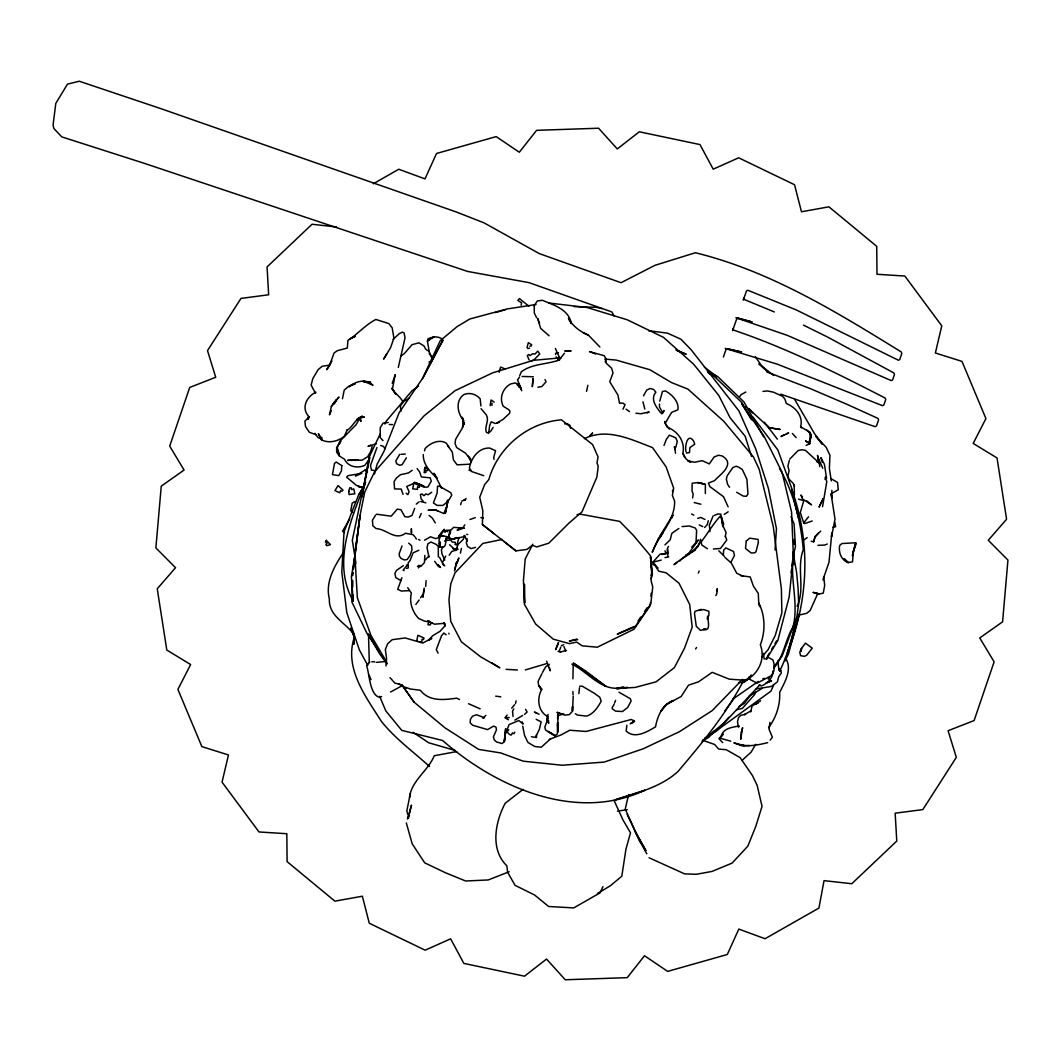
<?xml version="1.0" encoding="UTF-8"?>
<svg xmlns="http://www.w3.org/2000/svg" width="1061" height="1061" viewBox="0 0 1061 1061"><rect width="100%" height="100%" fill="white"/><g stroke="black" fill="none" stroke-linecap="round" stroke-linejoin="round"><path stroke-width="1.5" d="M794.172 484.811L794.41 494.97M441.827 341.31L441.84 338.711L438.405 337.226L434.254 336.748L427.981 338.738L427.424 341.019L429.214 351.801M456.177 537.582L458.723 538.086L457.172 544.638L455.288 544.399L455.302 542.264L452.304 542.091L450.58 539.996L446.562 540.407L446.906 537.927L450.103 537.688M612.224 707.183L612.21 708.721L615.539 711.122L622.436 711.546L627.635 707.515L631.096 701.135L630.38 698.761L619.04 692.263M823.774 577.091L824.689 585.447L823.256 593.179L819.291 593.948L813.23 592.423L819.291 593.948L816.227 593.391M772.965 671.043C773.244 677.807 767.368 683.655 761.374 685.963L759.199 685.101M352.358 580.579L351.854 601.919L367.053 633.55L379.162 651.64M515.925 550.871L482.37 524.519L482.835 510.818L479.718 497.251L484.718 484.4L488.803 479.638C498.073 447.211 527.688 422.57 561.455 419.811L592.595 444.572L598.059 456.946L596.985 462.888L598.218 466.23L596.879 477.092L581.998 511.853L568.895 523.166L548.816 543.152L536.773 546.945L532.277 545.261L526.906 549.412L515.925 550.871L503.803 541.362M353.114 633.417L354.188 637.595L353.923 644.279L353.817 634.385L350.886 628.019L355.05 639.359M822.567 506.681L826.771 481.654L825.418 477.105L825.073 479.466M572.913 678.828L573.219 664.332M794.265 564.479L793.694 551.375M563.762 713.854L557.555 715.843L557.953 714.199L557.648 732.09L556.932 734.53L554.837 735.565L545.579 730.074L544.837 727.13L547.768 718.867M723.35 554.916L723.668 550.115L725.87 547.927L733.575 551.534L734.464 555.5L730.989 562.105M775.047 549.943L776.453 528.683L768.323 488.193L755.618 448.631L738.947 410.952L691.096 349.706L680.844 339.162L667.528 333.167L648.616 330.714M491.906 405.435L492.052 403.246M425.686 586.441L426.098 580.672M650.446 602.502L650.207 605.579L633.934 629.253L597.277 647.21L582.224 645.831L576.64 642.091L569.372 643.629L553.311 639.186L535.633 624.027L524.413 604.266L524.413 584.24L524.611 603.006L523.418 580.791L525.195 559.014L532.781 544.24M650.95 596.335L651.202 593.258M557.542 718.973L557.953 714.199M334.414 403.909L336.257 399.984L333.127 403.697L338.963 397.066L331.403 406.39L329.454 414.824L331.324 410.567M438.365 556.919L438.273 546.455L436.257 544.439L430.965 541.999L427.888 543.776L427.039 547.662L428.936 557.144L428.724 556.044L425.448 559.837M705.34 493.524L705.366 484.148L697.793 482.596L692.157 483.246L692.037 491.071L693.204 494.108L692.621 497.994M463.538 424.771L463.299 420.965L463.538 424.771L463.843 423.007L462.808 427.304M769.901 722.329L769.092 729.398L772.395 737.223L770.167 740.127M801.4 427.848L800.604 426.774C803.575 416.535 795.511 406.973 786.307 403.525L784.901 399.108L782.567 396.31L773.389 392.159L767.355 390.939L762.965 391.403M352.849 572.516L352.477 575.659L352.862 572.582M353.22 569.359L360.05 515.367L364.772 491.959L374.56 471.893L424.095 415.832L455.05 390.687L492.569 372.875L533.431 360.316L561.176 357.809M578.815 693.642L579.518 687.727M353.233 569.492L354.918 555.606L351.39 576.773L353.207 601.335L353.034 594.916M794.994 620.552C792.938 638.059 787.143 655.605 779.61 671.374M355.13 554.001L360.05 515.367L354.759 554.266L357.371 597.754L370.952 635.406L386.562 661.892M488.644 433.418L489.678 425.421L491.203 421.84L495.434 423.498M716.838 591.415L717.209 588.696L716.798 593.948L715.764 595.566M801.148 651.321L801.532 648.43L805.418 643.138L812.262 648.152L806.599 655.327L804.437 656.321L800.551 655.671L799.808 652.13L801.532 648.43L801.135 651.162M423.989 589.611L422.915 597.237L424.201 588.086M518.829 386.854L519.187 384.294L521.243 389.427M605.287 362.026L605.659 359.44L606.282 363.273L611.587 368.194L613.006 372.955L609.743 381.721L617.966 395.116L619.465 402.968M791.042 572.688L791.506 569.532M791.983 566.375L793.31 553.975L791.572 512.039L782.09 472.278L764.344 436.747L741.811 403.909L751.161 419.135M385.979 665.937L386.589 658.457L385.342 649.531L387.597 643.855L392.212 639.69L405.209 637.953L422.729 643.032L431.827 638.351L428.326 640.353L432.623 635.804L440.129 631.229L445.182 625.566L444.532 623.298L434.533 624.2L427.676 620.91L430.62 622.117L424.599 621.123L418.657 618.51C412.344 611.826 409.069 602.21 411.403 593.165L407.742 587.728M354.188 637.595C344.215 668.589 365.7 696.533 381.204 721.122C394.917 738.562 413.26 751.586 429.519 766.546M461.429 548.418L460.381 553.166M467.012 538.524L466.323 542.741L467.49 546.442L471.057 548.59L475.487 547.343M794.503 486.455L793.151 483.299L788.721 478.829L788.058 475.262L789.092 470.739L787.899 466.111L789.265 460.527M534.293 305.223L534.267 312.876L536.601 317.796M447.344 504.147L448.14 499.744L445.302 513.365L447.079 505.606L447.052 500.911M448.843 633.231L449.055 633.961M515.54 703.576L516.07 700.87M723.125 526.561L723.615 523.988L721.016 515.381C713.297 523.431 707.992 533.166 701.228 541.8L701.732 544.943L707.448 548.762M425.182 467.317L424.108 472.689L425.885 472.503L426.018 470.288L427.663 470.62L428.113 469.201L425.182 467.317L424.334 469.718M342.464 398.764L344.215 390.13L348.645 386.257L355.21 384.002M409.48 797.965C411.098 780.763 427.981 771.068 434.294 755.711L456.774 751.573M659.756 401.164L662.462 391.496L665.34 390.912C671.785 394.374 679.358 401.761 677.86 409.811L671.613 412.384L665.101 423.445L669.305 429.095M410.395 793.363L406.84 810.737L407.862 814.901M725.233 536.561L726.069 532.569L722.568 524.903L721.215 516.919L723.151 526.8L722.568 524.903L722.806 525.672M519.731 375.581L521.309 371.827C532.383 363.419 547.078 364.626 559.691 359.851L557.237 360.515L560.009 358.79L564.505 353.247M428.816 620.791L427.968 624.81L430.474 624.863L430.66 622.674L432.039 622.913M424.851 555.407L424.413 562.688L420.647 566.561M586.521 391.363L587.9 385.368M628.483 795.047L625.221 809.172L640.035 841.705L646.825 853.76M750.724 711.891L752.116 705.857L758.244 702.634L755.684 704.159M675.897 447.145L677.289 441.283L675.764 437.835L669.398 435.169L666.361 439.36L664 445.487M651.096 575.646L651.839 572.502L650.592 555.911L633.55 535.566L619.664 521.389L579.89 514.094L577.012 514.704M454.864 569.399L456.641 562.012L454.519 570.871M708.271 520.726L707.355 524.466L704.65 527.476M348.724 491.747L349.679 487.888L351.271 487.861L351.523 489.572L353.804 488.949L354.812 493.829L349.003 494.559L348.804 491.415M465.434 536.442L451.177 539.253L458.949 537.622L451.177 539.253L449.347 538.736L448.498 536.853L449.904 531.19L453.644 527.33L464.546 528.285L460.501 528.033L457.158 530.221L462.251 528.696L464.864 524.877M793.137 556.017L795.458 546.667L794.066 523.816L790.975 516.667M398.299 367.438L405.037 337.822L404.082 332.862L402.49 332.133L399.334 333.592L393.14 339.334M855.259 544.359L852.381 555.593L855.67 542.755L841.957 543.537L839.662 545.46C838.429 552.29 841.108 560.089 848.15 562.555L852.487 561.866L853.508 550.752L856.174 543.935L855.67 542.755M548.709 665.552L549.041 664.252L545.447 667.13L542.45 672.488M424.533 450.806L425.143 448.511C430.169 443.127 439.36 438.79 446.283 443.127L447.914 445.766M811.227 541.229L813.628 541.813L814.994 536.72L820.71 531.11M374.44 474.042L377.199 464.015L383.963 451.323L399.215 412.53L422.596 378.326L443.034 339.958L422.53 378.565L440.196 340.753L456.999 326.695L469.851 318.976L507.198 308.937L536.004 304.547M499.174 372.292L500.62 367.053L505.394 369.082M407.451 818.959L408.193 816.294M557.436 725.764L558.205 723.032M372.146 446.402L370.66 451.522L367.65 456.76L362.013 460.209L347.65 460.341L358.167 459.983M643.483 395.872L646.666 390.143L650.141 388.485L653.669 389.453L655.857 392.212C650.101 398.963 655.963 406.84 660.923 413.008L662.767 412.769L664.08 410.541L661.772 413.856L662.767 412.769L659.478 407.026L659.465 404.095M626.852 725.247L626.149 731.056C634.81 739.331 647.13 731.811 655.565 726.812C657.409 716.175 662.382 704.504 673.311 700.499L665.605 705.154L660.963 711.056L666.905 704.133L681.175 696.507L688.509 685.154L698.536 681.838L712.196 672.329L729.331 679.186L745.671 680.3L743.23 680.247M464.055 536.946L463.312 539.32L458.286 544.28L455.554 550.54L457.012 547.648L455.368 549.93L452.715 548.471M460.62 504.665L461.349 502.344M548.086 714.451L546.733 718.735L548.683 723.35L548.484 720.472M813.628 541.813L815.219 536.733L818.442 532.901M456.92 563.696L458.843 557.953L457.397 561.561M651.175 578.51L652.382 574.465L650.473 556.773L651.719 573.364L651.839 572.502L651.03 580.234L652.74 586.972L650.778 603.948L635.181 626.706L617.277 634.16L634.345 626.401M723.39 357.026L726.056 349.401L727.488 348.711L741.626 352.04L725.233 348.446L777.302 364.175L882.46 405.66L883.786 405.077L885.723 399.533L885.126 398.034C835.975 372.676 786.228 347.955 733.748 330.143L733.045 328.764L732.607 330.647L736.745 318.791L738.177 318.141L752.143 321.974L735.963 317.769L787.368 335.382L891.227 380.594L892.54 380.037L894.476 374.493L893.892 372.955L827.898 337.226L803.456 325.13M401.92 577.754L397.729 589.293L401.337 591.057L409.055 590.632M402 546.03L399.161 553.762L399.466 556.216L400.899 558.311L404.36 559.983L407.185 559.518L410.063 555.5L411.973 549.903L411.628 545.805L408.71 543.139M797.103 606.308C805.498 588.563 796.267 568.245 803.283 549.664C800.763 521.362 793.96 493.06 779.49 468.405M392.238 383.3L395.249 374.626L392.437 388.923L395.819 394.294L391.801 388.246C394.851 393.711 400.594 396.615 403.233 402.504M414.679 508.352L412.039 515.421L408.167 517.052L404.864 516.72L400.925 509.731L397.265 509.147L391.164 516.19L376.522 514.2M614.651 702.806L615.579 700.34M817.713 593.643L810.14 610.513L806.758 613.285L797.66 615.42M822.898 579.89L828.986 562.343L831.811 532.98L831.545 536.747L835.007 519.174L831.081 493.723L831.943 498.405L831.877 490.368M442.57 546.999L441.429 550.022L441.933 553.776L444.784 560.036M698.297 573.126L699.106 571.004M340.621 490.553L339.772 492.768L334.958 490.606L338.048 485.58L342.995 490.116L341.814 491.309M559.187 651.308L560.792 647.157M447.079 505.606L443.856 513.524L435.275 509.85L428.1 510.301L429.48 510.301M448.498 536.853L450.58 531.747L448.405 537.012M365.647 482.039C351.324 518.524 332.226 561.945 352.504 599.783M416.27 504.108L419.148 501.813M339.507 444.055L340.78 441.044L336.642 447.437L336.642 452.185L339.374 455.978L344.586 459.307C348.167 466.946 357.623 468.683 364.838 465.302L368.737 460.05M755.764 691.745L754.477 694.73L742.382 708.363L736.453 709.796M658.735 537.755L652.223 552.357C658.748 534.784 675.128 520.765 674.61 501.071L672.356 495.447L673.669 488.179L666.083 466.8L652.515 447.583C630.937 439.4 607.051 427.49 584.386 438.67M330.21 364.268L331.788 360.753L326.695 369.719L329.679 365.435M419.374 517.688L421.27 513.537M406.403 457.808L402.092 464.665L399.825 465.288L396.628 463.75L395.793 460.978L399.692 454.387M622.979 409.201L625.035 404.718L623.019 403.167L619.863 403.127M602.966 886.638L600.088 892.845L573.736 907.911L548.643 906.492L534.598 894.993L515.036 885.325L507.569 872.195L506.879 865.829C489.93 849.529 495.169 822.036 505.195 803.257L523.1 789.357M376.92 447.583L370.501 465.527L371.456 470.103L375.13 470.66M773.602 685.419L770.883 691.202L708.841 736.254M785.167 660.831L788.575 653.603L799.265 613.921L787.395 652.913C808.469 600.897 811.135 542.529 791.731 489.585L797.607 514.36M541.892 673.669L538.073 681.533L538.763 685.95L541.906 689.517L539.121 685.897L541.375 690.101C536.68 698.881 538.126 712.289 548.166 716.599M380.077 434.135L369.095 457.225L361.973 497.052L369.705 457.384L352.305 540.314L354.851 556.083M384.891 424.029L386.257 421.137L411.947 390.819L418.445 386.151M668.47 546.349L667.197 548.975L667.939 556.136M445.647 556.11L442.649 562.277M449.161 555.235L451.761 551.495L458.193 549.213M535.911 736.294L539.32 729.477L541.137 721.865L536.19 719.318M612.834 706.692L614.186 704.027M415.846 604.505L419.108 600.022M679.876 560.99C685.539 553.67 696.56 552.038 699.809 542.582C694.451 553.311 682.541 557.131 673.987 564.624L677.382 562.357M751.095 674.889L749.742 677.462L744.106 682.316L738.562 682.541M749.026 676.878L747.607 679.464L744.835 680.923C758.217 674.517 765.843 659.226 760.339 644.77C765.578 631.613 765.246 615.287 758.655 602.913L759.915 606.693L758.748 603.749L758.31 593.484L753.403 586.083L750.193 576.959L740.538 575.606M359.891 417.862L356.151 424.652L339.905 441.19L337.279 447.636L339.374 455.978L338.061 450.461M743.23 681.162C726.029 714.265 701.984 743.191 677.952 771.546C660.234 787.567 636.481 792.978 614.372 800.087L644.664 790.299C575.433 822.673 495.832 787.01 442.543 740.485L401.748 730.353L385.833 710.923L379.626 696.308M513.763 708.947L512.543 711.109L513.047 716.507M671.547 518.444L673.045 514.877L659.584 536.415M766.917 657.435L769.331 653.297M771.745 649.16L773.363 646.388M774.968 643.629L776.586 640.871M755.737 744.292L751.082 752.169L742.09 760.352M386.695 354.029L383.631 359.122L390.554 347.703L393.91 338.247L392.199 327.849L388.856 323.578L375.859 319.467C365.369 324.918 357.862 333.95 347.915 340.409L347.318 348.048L337.398 350.674L334.096 352.981L329.653 365.156L322.265 366.231L318.194 369.56L312.783 378.618L311.138 385.09L315.409 393.22L315.886 392.172C306.908 396.482 301.019 407.384 308.366 416.045L308.128 419.32L309.427 416.588L304.878 421.137L305.475 426.456L309.335 432.304L315.78 434.559L314.799 433.312L318.061 437.53L320.515 438.697M343.406 552.622C334.361 565.99 325.143 582.157 329.348 598.868C328.525 616.083 345.634 622.661 353.817 634.385M660.048 537.569L663.324 532.105M766.679 658.722L777.779 640.672L789.159 597.051L793.151 558.497C790.326 581.521 798.84 604.518 793.018 626.905C785.14 640.128 783.96 656.401 773.694 668.244M359.215 494.068L364.4 485.766M493.14 427.397L490.474 431.628L487.331 432.901L486.243 432.039C484.307 426.628 489.572 420.647 486.362 414.957L481.057 408.71M364.812 484.943L358.764 494.532L344.016 531.853L341.801 572.131L346.814 612.648L359.387 649.942L367.716 665.353M695.605 648.974L696.547 647.502M638.019 621.043L640.778 617.025M644.438 611.68L647.197 607.661M418.485 567.9L420.236 565.38M804.318 539.717L807.182 537.622M420.541 597.794L422.411 595.115M812.235 520.978L804.729 523.577L803.721 522.874L808.575 516.773M739.689 396.575L741.095 394.665L745.764 392.026M519.598 377.026L517.516 379.838L521.76 390.713M724.862 710.87L735.273 696.745M750.817 694.73L744.185 703.523L738.814 706.666M768.257 679.146L769.185 677.886M507.171 715.021L504.956 717.767L508.444 719.769M331.403 406.39L333.26 403.949M768.575 727.634C776.095 717.7 780.379 704.862 779.663 692.369C784.742 682.143 792.846 669.027 785.419 657.913M759.955 684.73L725.008 722.117L702.674 740.578M774 666.56L782.037 656.189L796.917 616.72L798.668 603.656L798.111 588.391L796.639 572.701L793.031 551.959M508.776 729.689L507.052 731.891L509.559 734.583L511.349 735.008L512.436 732.886L513.856 733.695L514.837 732.183M658.059 568.152L652.873 562.184L660.035 554.174L666.693 553.418L662.926 554.24M369.851 661.918L366.668 665.817C369.52 674.173 369.758 695.539 379.971 697.435M511.72 708.191L514.585 704.729M714.106 731.069L708.92 737.13L702.077 741.559M407.278 565.234L403.153 570.049L404.042 570.646M742.567 679.372L712.249 710.578L679.372 731.719L643.138 748.814L604.147 762.09L562.065 765.246L523.325 761.201L500.659 752.925L478.657 749.398L444.93 727.806L414.069 702.143L401.748 684.73M761.679 657.144L768.058 649.73L775.206 635.566L781.877 612.82L781.387 588.988L773.217 526.216L759.185 469.28L753.429 456.933L723.801 421.31L687.939 389.135L671.427 382.544L649.916 369.745L616.109 360.077L604.85 359.069M728.788 717.276L717.223 730.472L704.597 738.27M691.692 547.158L698.417 539.983L688.669 553.444L685.764 555.38M789.716 459.148L798.137 450.54L801.798 449.745L805.485 450.394L819.079 462.888L817.527 455.527L819.079 462.888L816.599 461.588M694.411 550.155L697.806 546.442M708.629 736.533L710.79 734.185M485.792 715.379L482.941 718.297L484.453 717.74M664.929 544.89L670.207 539.797L671.838 533.338L678.854 528.471M713.125 515.925L709.371 525.089L709.915 531.68M375.66 515.023L372.411 520.275L372.862 525.805L376.125 528.59C386.363 528.948 395.262 541.123 405.448 533.259L412.848 534.585L414.413 536.203M524.558 714.358L527.118 712.024L525.566 709.318M349.692 519.108L342.517 531.19L344.586 532.662M466.084 498.484L463.896 500.381L465.593 499.691L461.787 500.978M550.805 738.642L541.256 747.223L534.731 746.48L527.94 742.448L524.558 735.445L522.755 726.268M430.753 338.432L427.424 341.019L434.254 336.748L431.92 337.875M456.893 548.789L455.368 549.93L449.532 544.784M514.89 720.114L522.675 715.432M349.255 386.628L352.424 384.361M412.198 470.302L408.392 472.981L400.435 474.718L396.429 478.007L394.082 481.641L394.559 488.896L401.191 489.094L403.047 494.36M403.366 565.632L396.403 570.473L394.878 573.444L395.806 577.635L401.018 580.646M732.965 699.066L758.31 681.401M400.833 356.032L404.241 353.684L412.066 344.679L418.936 342.836L423.962 345.939L425.647 349.122L429.148 351.602L432.145 358.989M417.411 566.508L419.161 565.341M755.657 704.093L760.644 700.777M724.225 514.399L728.151 511.826M691.891 552.237L695.154 550.115M597.423 893.561L610.539 885.643L621.826 876.187L625.924 849.264L630.499 832.832L622.94 819.888L614.266 800.896M749.199 696.056L762.037 688.483M685.711 555.394L689.464 553.192M751.175 710.698L744.437 714.637L745.578 714.278L740.605 715.366L738.549 717.607L737.514 721.745L738.416 727.209L739.265 725.976C732.156 727.315 722.607 728.151 721.056 737.024L723.284 734.066L718.894 738.602L722.7 742.62M806.161 445.421L809.822 443.578L810.949 435.938L809.49 431.986L800.604 426.774M349.361 386.695C356.204 380.952 365.488 378.618 372.968 385.196L363.22 381.111L370.66 382.212L363.777 382.013M354.904 501.601L352.159 503.166L350.753 510.779L353.247 512.715M424.533 540.221L430.487 536.8L435.7 538.603L439.188 537.503L444.36 529.32L438.525 536.495L443.166 530.765L450.05 530.076M373.273 183.778L398.79 169.243L424.997 178.898L436.522 153.487L496.19 136.604L519.32 152.24L536.601 130.331L598.576 128.222L617.29 148.938L639.306 131.789L699.981 144.575L713.204 169.176L738.681 157.797L794.53 184.733L801.479 211.776L828.933 206.829L876.718 246.338L876.996 274.269L904.834 276.032L941.783 325.833L935.364 353.008L961.982 361.39L985.921 418.591L973.189 443.432L997.022 457.941L1006.584 519.214L988.282 540.288L1007.95 560.075L1002.579 621.852L979.754 637.94L994.117 661.852L974.104 720.552L948.096 730.711L956.319 757.368L922.858 809.57L895.166 813.203L896.77 841.055L851.784 883.733L824.039 880.643L818.92 908.07L765.034 938.733L738.827 929.091L727.302 954.502L667.634 971.385L644.504 955.749L627.223 977.658L565.248 979.767L546.534 959.051L524.519 976.186L463.843 963.401L450.633 938.813L425.156 950.192L369.294 923.256L362.345 896.213L334.891 901.16L287.107 861.638L286.828 833.721L258.99 831.957L222.041 782.143L228.46 754.968L201.855 746.599L177.903 689.398L190.635 664.544L166.802 650.048L157.24 588.775L175.542 567.701L155.874 547.914L161.259 486.137L184.07 470.05L169.707 446.124L189.72 387.437L215.728 377.278L207.505 350.621L240.966 298.42L268.658 294.772L267.054 266.921L312.04 224.256L336.523 226.974M402.039 685.751L390.514 692.037M783.827 434.93L780.976 436.535L788.602 432.968L786.373 433.75M831.797 493.325L838.256 489.797L837.553 482.437L831.148 478.736M530.765 361.377L534.227 359.599L539.717 353.936L537.755 351.098L535.076 354.016L532.423 353.817L530.062 355.621L528.802 354.493L527.277 355.621L529.134 359.971M652.873 562.184L661.242 560.102M698.987 610.46L703.708 609.531L708.907 611.308L708.881 615.194L707.342 619.266L707.647 616.109C707.793 620.38 711.361 632.144 703.178 629.345L706.016 629.133L700.485 630.367L696.281 626.295L694.491 613.603L695.048 611.322L701.321 609.332M549.253 739.424L561.136 734.902L569.744 730.233L586.03 731.467L631.361 719.451L634.465 721.334L633.125 722.183L634.054 720.419L634.465 721.334L630.234 723.748L633.245 722.382M409.573 398.008L403.419 401.575L400.408 406.098L400.833 411.482M370.846 445.129L368.008 446.429L376.39 443.75M418.883 550.248L413.14 552.821L409.97 560.725L408.18 562.794L408.22 568.006L406.509 568.417M647.024 412.928L649.173 411.973L640.95 413.75L635.924 413.22M413.976 483.299L406.748 486.455L409.082 491.654L407.875 494.678L406.191 493.272M561.335 645.764L563.789 644.703M714.332 515.434L717.926 513.948L721.069 514.174M495.315 312.597L505.593 309.64M509.121 871.757L488.206 879.954L465.633 881.001L445.023 872.566L424.665 862.818L412.185 843.8L406.323 822.965M827.275 544.028L824.516 545.089L817.938 545.314M767.103 682.435L771.519 680.87L765.843 683.178M469.904 519.492L475.248 517.662M559.293 357.477L557.065 358.233L556.123 356.828M379.957 697.183L381.615 696.626M697.674 518.418L700.751 517.397L704.955 519.479M767.7 742.673C756.732 745.273 744.623 747.899 733.894 742.806L744.238 745.618L749.411 745.512M499.452 422.291L496.429 423.233L503.113 419.36L509.532 413.352L509.917 411.151L508.842 409.771L503.312 406.27C498.909 398.087 502.715 388.18 510.765 383.896L515.301 382.941L518.577 384.427L520.394 386.761M661.666 554.518L666.109 553.166L664.955 550.792M525.367 669.915L546.19 663.748M560.341 652.077L566.349 650.42M529.558 348.101L527.914 348.538L527.038 347.424L528.338 342.637L531.68 344.772L531.176 346.058L529.824 346.178M762.832 678.708L764.358 678.364M623.815 686.905C603.178 693.814 588.696 672.289 571.852 664.093M622.25 687.303L616.295 688.602L635.287 687.409L656.122 681.799L674.398 667.608L684.531 648.178L692.196 627.144L689.69 604.505L679.013 583.192L666.096 572.807L658.775 571.189L654.955 565.447L650.711 563.232M832.951 527.264L835.644 526.707L834.755 522.264M502.198 539.452L482.795 543.444L455.036 572.847L450.779 583.802L448.962 599.81L450.726 621.335L461.336 641.772L480.633 656.812L499.811 667.833L491.548 662.621M558.431 352.69L555.553 353.26L555.659 354.56M682.037 526.588L689.385 526.004L695.22 528.007L696.626 530.434L695.963 543.259M537.861 387.252L541.813 386.549L546.03 381.841L544.996 379.546M686.308 453.06L689.544 452.503L689.862 447.596L694.716 444.254L693.642 441.097C687.435 432.079 684.61 446.787 686.003 451.615M664.968 557.569L668.709 556.919M420.143 641.932L421.827 641.653L422.026 639.292L423.511 639.544L424.002 638.032L417.928 635.3L416.668 641.03L417.822 641.414M617.515 811.148L627.263 809.662M617.449 688.708L627.595 687.303M388.26 422.517L383.114 423.1L380.236 427.689L380.236 437.623L382.994 440.594M385.952 661.467L376.337 662.382M564.677 423.896L567.171 423.644L569.956 425.355L570.539 428.259M713.39 549.001L720.499 548.471L726.772 539.983L725.392 536.243M430.925 510.195L436.005 510.049M470.447 464.148L457.145 464.851L453.445 459.943L452.318 452.145L447.715 445.554L448.949 447.45M401.085 454.307L405.289 454.068M756.148 688.907L771.4 686.454L777.421 681.812L778.761 676.679L781.294 673.045L780.949 670.406M579.691 686.255L582.118 686.109L594.531 693.39L599.77 697.249L601.202 701.056C597.993 707.289 593.63 713.695 586.733 716.122L577.343 715.048L575.367 713.695M406.363 565.168L407.411 565.128M506.057 717.621L509.214 717.528M741.108 745.684L744.238 745.618L739.941 744.849L743.098 745.074M522.158 376.456L533.338 376.774M746.878 679.226L750.061 679.279L748.615 678.788L757.143 683.125L771.135 675.751C775.246 671.255 774.755 665.234 772.899 659.889L768.509 657.568M371.894 661.759L374.705 661.812M574.226 306.629L596.03 307.279L602.104 308.605M389.334 424.493L392.543 424.599M766.957 658.934L764.106 658.828L763.429 653.364M500.779 696.838L495.686 696.149M506.124 669.345L517.423 669.995M363.525 487.675L356.337 485.368L346.615 477.132L348.061 475.633L361.841 473.365L355.475 475.951L364.798 470.195L366.231 470.434M548.802 303.022L587.012 307.491L627.263 319.785L663.43 337.332L693.642 364.202L718.748 395.382L730.14 417.862L745.127 436.177L751.546 456.416M455.288 544.399L457.172 544.638M531.428 736.772L536.561 737.501L536.508 734.822M480.832 517.582L483.392 517.967M401.085 684.703L394.785 683.045L390.063 677.647M455.262 750.459L428.777 742.806L413.047 732.315M362.424 487.317L358.353 486.495L363.552 488.02M367.411 470.739L364.798 470.195L367.438 471.588M466.668 534.333L467.702 534.558M694.212 502.556L700.844 504.214M420.793 501.535L425.859 502.834M468.909 470.182L471.19 470.766M730.737 741.162L719.849 738.177M798.535 499.161L803.8 500.606L800.299 512.569L803.721 522.874M558.02 651.348L560.526 652.038M557.144 712.342L559.89 713.151M483.763 475.673L471.615 471.535L469.4 467.901C471.256 458.047 478.445 447.689 489.559 448.034L495.567 450.686L493.644 457.742L494.055 459.307M431.694 492.224L428.233 494.718L425.66 493.975C422.596 498.484 423.604 491.959 420.368 494.678L421.177 498.988L423.047 501.044M766.572 371.827L809.994 388.485L846.758 404.228L878.004 418.419L878.614 419.864L876.452 426.058L875.113 426.681L780.75 394.188M702.355 740.193L714.676 744.49L718.629 749.066L726.215 749.703L740.127 757.62L752.567 775.737L757.143 785.352L762.037 806.347L755.79 826.373L747.806 846.174L732.077 863.123L712.024 871.426L696.268 874.304L684.557 873.853L649.093 857.779M405.581 687.303L410.448 689.027L420.315 690.26C429.373 701.825 443.883 699.902 456.707 698.178L459.519 699.478M557.264 712.475L564.717 715.127L569.253 714.69L572.542 711.188L573.192 696.202M380.674 445.408L383.551 446.456L384.957 448.909M483.14 717.236L476.522 714.756L472.41 716.255L470.368 719.451L470.195 722.833L472.569 725.233L487.543 729.597L493.657 726.122L495.978 727.117L496.468 729.809L493.392 736.944L494.333 739.955L496.548 741.957L502.039 743.549L504.346 741.652L505.633 728.801L504.346 741.652L504.93 735.392L509.041 724.65L518.789 720.538L523.086 724.066L522.092 721.759M595.606 353.95L589.545 351.629L604.306 355.74L605.964 358.936M677.077 350.7L686.202 354.215L675.897 349.918M468.511 703.708L480.156 708.828M539.015 714.265L534.452 712.05L536.733 713.151M774.318 311.934L744.437 299.573L743.748 298.154L743.31 300.051L746.506 290.9L747.912 290.29L796.267 309.931L898.349 360.209L899.648 359.706L901.81 353.525L901.253 351.947C836.479 311.947 770.061 271.006 695.366 252.743L654.876 265.356L621.056 282.703L539.28 253.606L484.267 222.969L456.482 212.041L161.577 108.885L79.257 81.233L67.453 84.151L55.795 103.421L53.05 125.171L53.912 128.553L61.763 136.882L143.155 162.956L467.636 271.444L529.001 282.637L611.799 311.921L614.186 316.032M435.275 509.85L437.901 511.057M583.073 332.677L588.431 335.17L599.889 347M418.445 539.452L419.957 540.168M588.431 335.17C580.34 331.722 572.595 326.138 568.391 318.26M742.806 576.123L736.758 573.258L731.281 563.033L724.888 557.37M699.226 524.89L702.753 526.627M708.695 373.154L713.151 375.355L741.692 402.398L752.355 420.474M707.541 371.377L717.621 376.509L743.92 401.92L763.681 436.933M691.6 513.988L693.775 515.129M416.827 483.418L423.909 487.198L427.875 487.052L431.27 481.217L430.222 477.861L421.31 476.92L419.652 471.906L417.119 468.577M708.204 372.504L716.56 377.04L708.019 372.384M398.963 684.066L406.177 688.151M554.837 735.565L548.312 731.506L555.301 736.215M443.458 531.137L445.063 532.184L446.668 530.434L447.808 531.813M626.056 409.188L629.465 411.588M322.292 438.153L319.6 436.243L321.655 439.93C329.109 443.631 337.955 441.349 344.228 436.376L347.199 429.984L346.562 430.607C353.048 427.013 355.143 418.631 362.464 416.164L356.748 419.599L358.777 418.22L364.44 417.053L359.719 417.649L360.939 421.442L360.382 418.976M773.562 375.461L758.907 363.83L768.071 371.708L762.634 367.398L755.459 356.801M446.177 634.796L443.816 633.019L441.495 635.884L436.296 649.597L438.087 653.152M704.385 367.079L715.87 375.833M482.37 524.519L494.267 533.842M549.107 335.82L540.606 328.313L537.728 318.446L539.465 323.578M429.055 515.421L432.411 518.153L435.275 522.914M806.771 500.885L811.546 504.864L802.408 498.882L800.922 495.01L802.434 496.933M745.856 406.695L752.952 412.848L748.88 408.631M736.692 492.304L743.164 496.044L746.334 496.323L747.978 494.068L746.904 479.293L742.262 469.4L738.31 466.999L736.029 466.217L732.793 467.676L727.156 475.805L726.361 479.24L727.607 484.333L729.53 487.291M429.214 353.711L432.371 356.761M521.269 388.605L517.131 384.546L520.474 387.994M438.564 566.746L434.665 561.349M718.788 550.805L724.265 556.229M440.063 566.919L437.808 564.651L440.54 567.476M806.745 429.917L809.848 433.206M748.814 408.79L769.185 427.729L779.954 429.426L769.185 427.729L767.262 425.461M528.895 306.218L519.426 298.565L517.848 300.449L521.601 302.849L521.15 305.223M792.395 433.511L796.161 437.623M465.05 536.402L464.121 535.367L467.344 541.19M442.755 563.51L444.731 565.845M441.628 488.206L433.989 473.272L436.973 478.206C430.315 471.933 422.915 464.294 423.286 454.519M469.042 457.198L470.726 459.28L465.328 453.047L456.668 447.543L455.076 443.71L455.593 439.36L462.079 428.485L463.75 422.649L462.172 417.278L463.71 420.66C457.41 413.551 455.103 400.673 463.909 394.586C469.851 392.146 476.004 394.108 480.169 398.83L480.898 405.978M752.978 417.066L777.872 450.01L791.877 488.736L798.734 518.829M386.986 663.854L379.626 653.841L368.3 634.16L375.01 644.863M764.344 422.185L777.381 439.174M401.907 684.836L414.069 702.143M380.886 654.226L387.106 663.536M779.185 668.536L780.432 670.512M376.695 647.542L378.366 650.207M439.533 557.33L443.763 565.5M794.49 399.108L814.437 433.525L822.116 444.082L816.015 436.429L826.227 447.371L829.941 455.262L829.397 468.458L831.307 480.872M664.624 421.482L667.077 427.092C678.151 431.482 685.287 441.562 682.899 453.471L685.923 458.737L689.226 461.615L690.844 461.999L687.807 460.832L694.623 462.251L702.236 460.673L709.305 463.896L714.053 457.066L718.43 455.249L722.037 455.885C735.87 463.962 720.724 474.095 714.385 480.726L708.377 483.1L709.836 486.561L723.549 496.747L728.125 506.853M559.903 358.591L555.354 348.393M415.196 537.012L416.35 539.081M569.12 319.586L571.322 323.565C568.948 309.441 554.001 305.183 542.463 300.316L537.396 300.926L534.041 305.847M443.644 622.701L445.076 625.884L444.532 623.298M494.134 402.106L491.057 399.97L490.142 405.634M627.184 814.424L640.035 841.705M682.899 453.471L684.677 457.424M369.069 675.075L370.992 679.584M471.283 462.092L468.206 456.164M563.921 646.613L565.712 651.136M822.779 468.259L818.548 458.604L819.768 466.628M547.264 715.764L548.245 718.562M822.288 462.331L820.856 457.623L824.397 464.294L826.585 478.193M546.614 661.228L550.195 670.884L549.505 667.833M642.953 401.827L644.823 409.055M674.942 448.936L674.425 446.641L675.552 453.246M429.241 361.668L429.771 364.321M355.117 557.224L355.886 563.696M777.978 660.884L778.893 670.353M359.931 417.716L360.156 420.116M794.198 541.229L794.45 544.426L794.172 539.532M672.502 490.288L672.608 491.694M572.9 691.573L573.059 694.73M368.499 634.306L369.281 662.276M352.623 580.473L352.796 586.892M667.793 549.346L667.886 553.418M557.662 729.04L557.648 732.09L557.529 722.912L557.662 729.04M572.489 706.546L572.423 710.591L572.489 706.546M810.883 434.307L808.933 443.803L810.949 435.938L810.816 437.769L809.49 431.986L810.883 434.307M700.485 539.439L700.393 542.436L700.485 539.439M533.007 378.711L532.343 386.509L533.007 378.711M417.557 486.972L417.411 489.346L412.716 488.882L413.856 483.113L419.811 485.805L419.307 487.317L417.557 486.972M437.543 486.415L437.079 493.232L433.405 502.914L436.92 505.354L442.822 505.447L448.034 501.429L451.774 495.142L450.686 492.636L438.936 485.991L437.543 486.415M341.801 465.62L341.403 470.938L338.777 475.633L332.438 474.638L334.507 463.392L336.204 462.039L341.801 465.62M741.321 732.262L740.711 739.252L742.607 727.647L741.321 732.262M746.294 541.044L745.485 548.484L751.228 552.993L754.65 552.834L755.976 551.773L758.363 542.489L758.031 539.386L749.676 538.166L746.294 541.044M439.201 543.457L438.949 545.566L439.957 547.038L443.79 546.972L445.209 545.394L446.562 537.635L445.063 541.428L447.105 536.733L440.753 535.314L439.068 539.731L439.201 543.457M592.489 433.14L590.022 435.686L592.489 433.14M409.612 811.798L408.26 818.27L411.482 805.127L409.612 811.798M557.94 643.762L555.685 649.637L558.537 642.555L557.94 643.762M823.164 498.697L819.158 506.906L823.164 498.697M326.337 540.381L325.448 541.919L327.013 543.312L325.926 544.479L326.708 545.672L330.462 544.625L326.337 540.381M749.742 677.462L743.443 682.409L749.742 677.462M350.475 338.565L349.202 339.401L355.355 336.297L350.475 338.565M576.388 639.306L569.319 641.056L577.688 639.544L576.388 639.306M569.399 350.687L564.784 351.005L571.163 350.952L569.399 350.687M441.92 535.712L440.249 535.792L443.471 535.845L441.92 535.712M700.512 482.98L697.793 482.596L704.027 484.134L700.512 482.98M415.421 482.662L414.374 482.344L423.949 486.177L415.421 482.662M809.822 443.578L805.644 440.965L809.822 443.578M585.592 670.95L573.298 663.032L605.99 686.454L585.592 670.95M848.15 562.555L844.304 558.842L848.15 562.555M645.791 850.445L635.459 832.089L645.791 850.445M321.655 439.93L318.446 433.763L321.655 439.93M439.957 547.038L439.877 541.959L439.957 547.038M411.469 532.861L411.389 528.829L411.469 532.861"/></g></svg>
